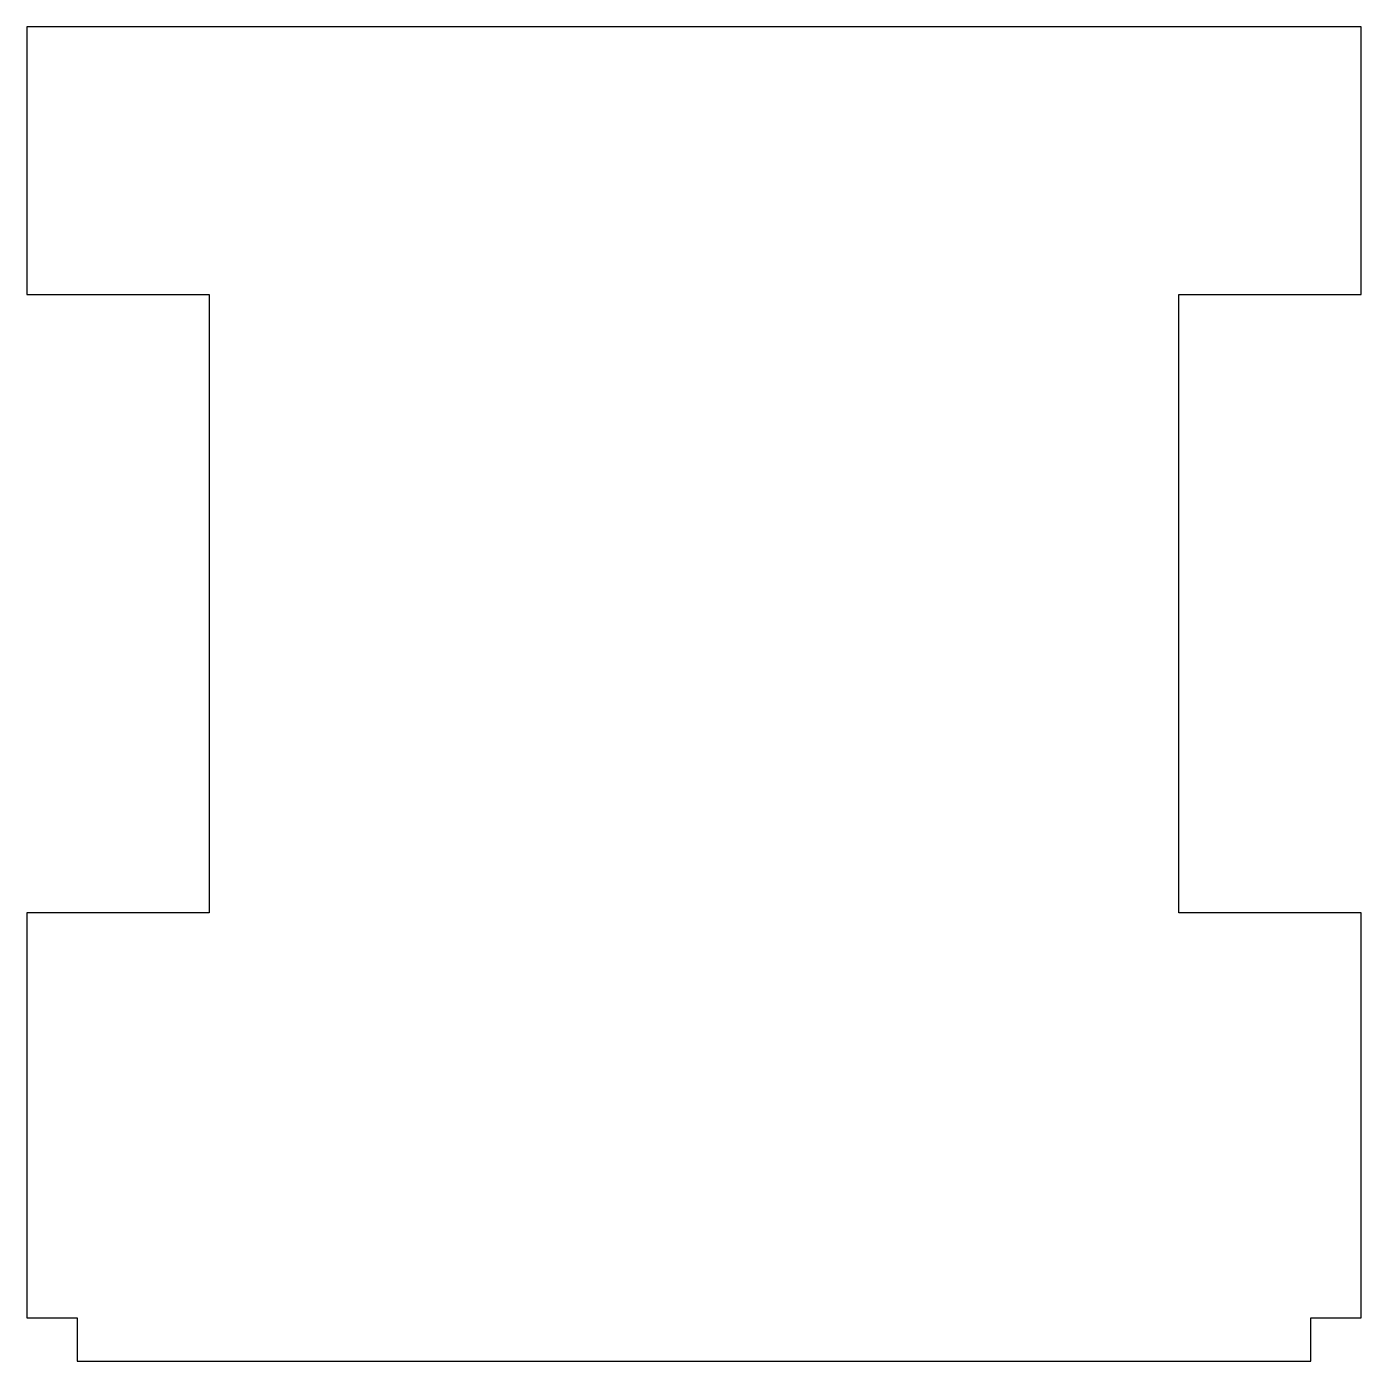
# Model space of a CAD drawing. Header units: millimetres. Extents: x -298 to 71, y -296 to 73.
import ezdxf

# ---------------------------------------------------------------- set-up
doc = ezdxf.new("R2010")
doc.units = ezdxf.units.MM
doc.layers.get('0').update_dxf_attribs({"linetype": 'CONTINUOUS'})

msp = doc.modelspace()

# ---------------------------------------------------------------- linework, layer by layer
msp.add_lwpolyline([(-247.39, -171.8), (-297.89, -171.8), (-297.89, -283.9), (-283.89, -283.9), (-283.89, -295.9), (57.31, -295.9), (57.31, -283.9), (71.31, -283.9), (71.31, -171.8), (20.81, -171.8), (20.81, -0.8), (71.31, -0.8), (71.31, 73.3), (-297.89, 73.3), (-297.89, -0.8), (-247.39, -0.8)], close=True)
msp.add_lwpolyline([(-247.39, -171.8), (-297.89, -171.8), (-297.89, -283.9), (-283.89, -283.9), (-283.89, -295.9), (57.31, -295.9), (57.31, -283.9), (71.31, -283.9), (71.31, -171.8), (20.81, -171.8), (20.81, -0.8), (71.31, -0.8), (71.31, 73.3), (-297.89, 73.3), (-297.89, -0.8), (-247.39, -0.8)], close=True)

doc.saveas('drawing.dxf')
